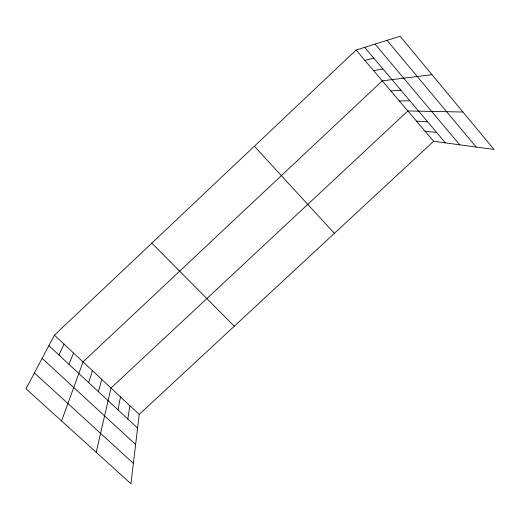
<?xml version="1.0" encoding="UTF-8"?>
<svg xmlns="http://www.w3.org/2000/svg" width="520" height="520" viewBox="0 0 520 520"><rect width="100%" height="100%" fill="white"/><g stroke="black" fill="none" stroke-linecap="round" stroke-linejoin="round"><path stroke-width="0.78" d="M433.622 141.297L139.21 414.401L130.962 483.743L26 388.772L54.45 335.166L356.109 50.037L400.134 36.257L494 149.448L433.622 141.297L356.109 50.037M127.829 419.01L129.876 405.678M118.001 409.877L120.478 396.89M96.213 452.303L111.007 388.037L407.856 110.955L462.956 112.015M98.416 391.677L101.751 379.385M88.653 382.616L92.43 370.669M61.575 420.959L83.038 361.887L382.272 80.841L431.984 74.666M68.919 364.279L73.58 353.048M58.936 355.01L64.051 344.136M364.897 60.385L373.848 58.201M373.613 70.648L382.941 68.959M390.865 90.955L400.92 90.227M399.386 100.991L409.806 100.737M416.507 121.147L427.635 121.823M425.1 131.261L436.579 132.399M34.411 372.925L133.387 463.353M42.139 358.358L135.629 444.529M48.88 345.663L137.585 428.071M54.45 335.166L139.21 414.401M151.814 243.139L234.299 326.196M254.352 146.224L334.38 233.357M364.683 47.359L445.451 142.896M375.07 44.102L459.745 144.827M387.049 40.352L476.157 147.037"/></g></svg>
